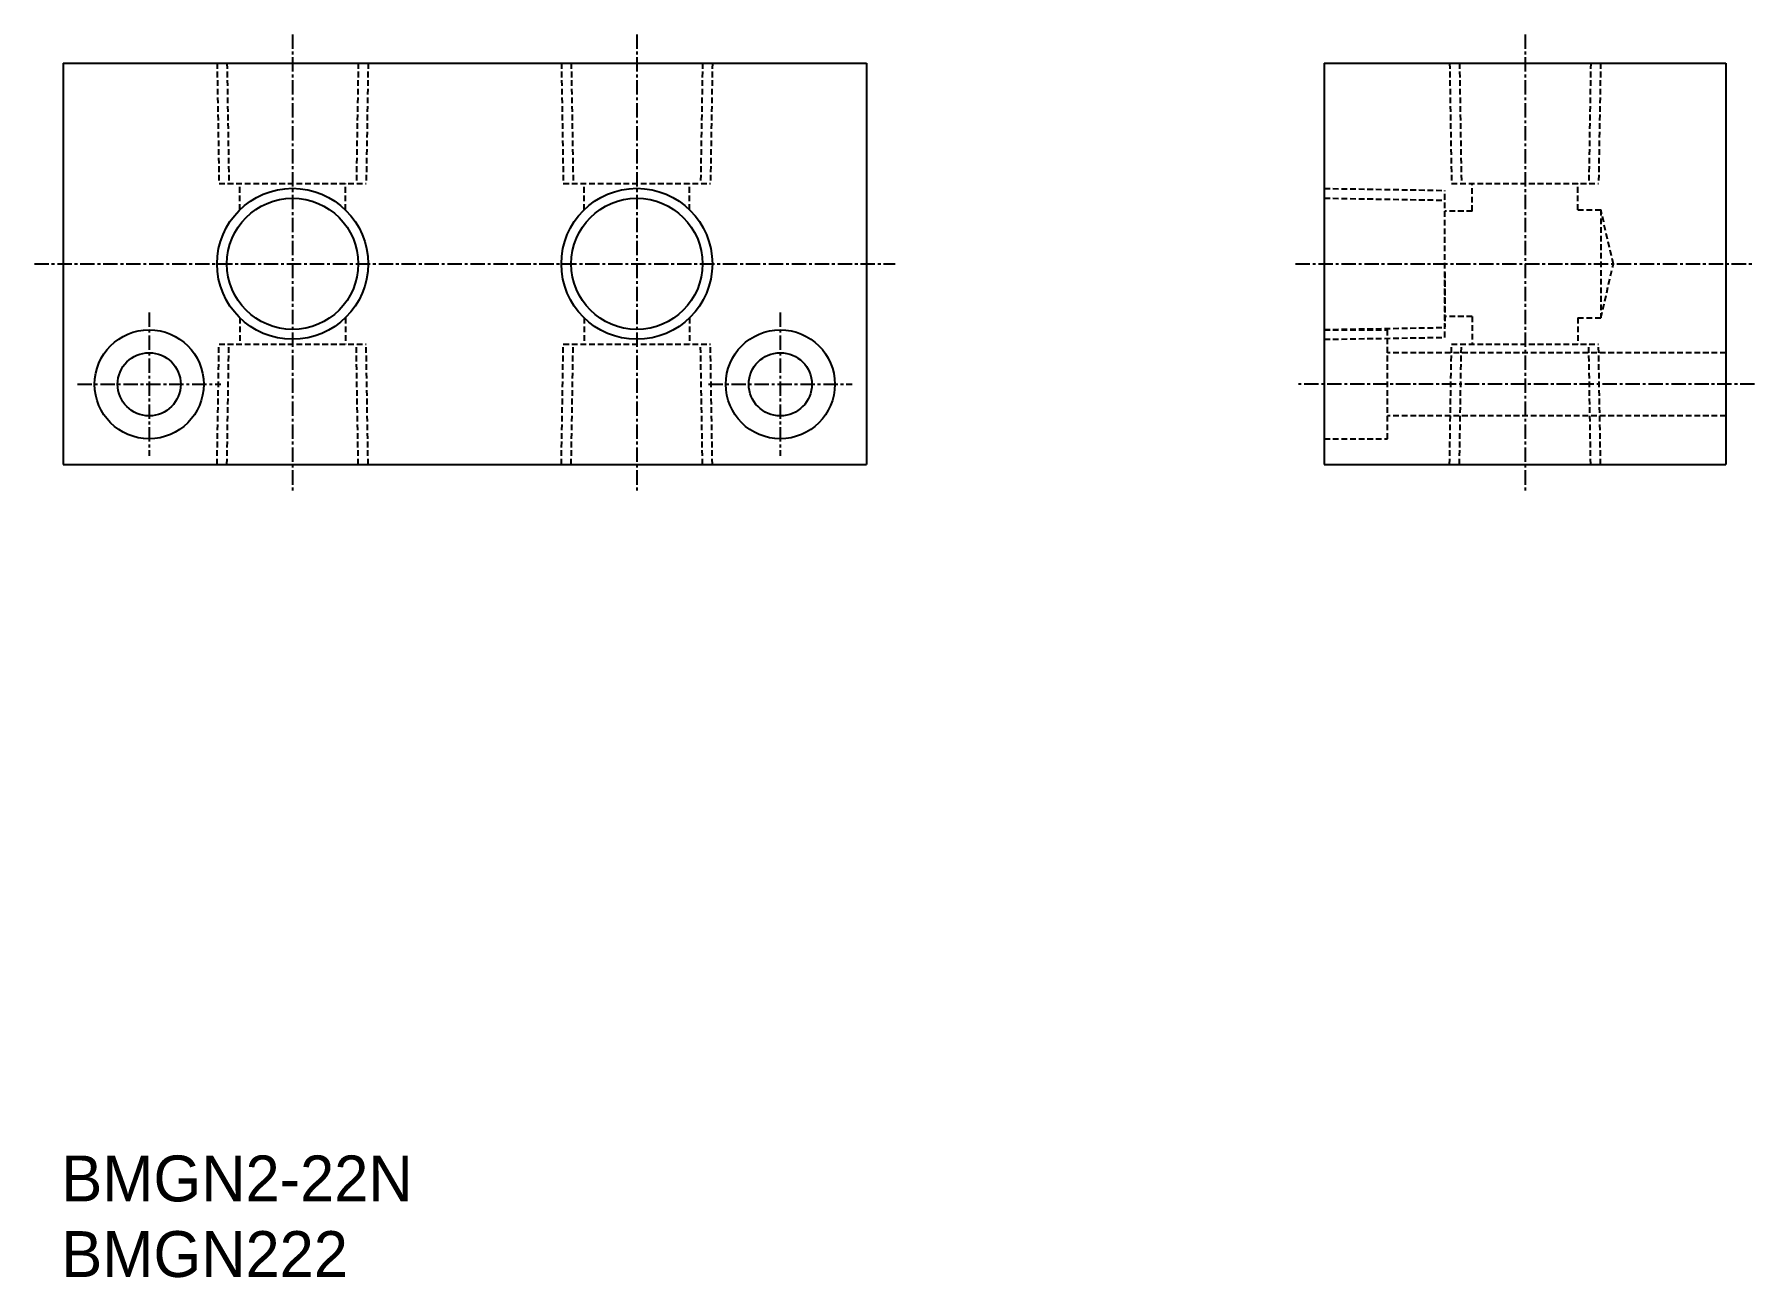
# Model space of a CAD drawing. Extents: x 3917 to 4066, y 11551 to 11659.
import ezdxf

# ---------------------------------------------------------------- set-up
doc = ezdxf.new("R2010")
doc.units = 0
doc.linetypes.add('CENTER', pattern=[2, 1.25, -0.25, 0.25, -0.25])
doc.linetypes.add('DASHED', pattern=[0.75, 0.5, -0.25])
doc.layers.get('0').update_dxf_attribs({"linetype": 'CONTINUOUS'})
doc.layers.add('CENTER', color=1, linetype='CENTER')

msp = doc.modelspace()

# ---------------------------------------------------------------- linework, layer by layer
at = {"color": 7, "linetype": 'CONTINUOUS'}
for p, q in [((3919.03, 11656.96), (3989.03, 11656.96)), ((3919.03, 11656.96), (3919.03, 11621.96)), ((3989.03, 11656.96), (3989.03, 11621.96)), ((4028.93, 11656.96), (4028.93, 11621.96)), ((4028.93, 11656.96), (4063.93, 11656.96)), ((4063.93, 11656.96), (4063.93, 11621.96)), ((3919.03, 11621.96), (3989.03, 11621.96)), ((4028.93, 11621.96), (4063.93, 11621.96))]:
    msp.add_line(p, q, dxfattribs=at)
at = {"color": 3, "linetype": 'DASHED'}
for p, q in [((3932.45, 11656.96), (3932.62, 11646.46)), ((3933.31, 11656.96), (3933.48, 11646.46)), ((3944.75, 11656.96), (3944.58, 11646.46)), ((3945.61, 11656.96), (3945.44, 11646.46)), ((3962.45, 11656.96), (3962.62, 11646.46)), ((3963.31, 11656.96), (3963.48, 11646.46)), ((3974.75, 11656.96), (3974.58, 11646.46)), ((3975.61, 11656.96), (3975.44, 11646.46)), ((4039.85, 11656.96), (4040.02, 11646.46)), ((4040.71, 11656.96), (4040.88, 11646.46)), ((4052.15, 11656.96), (4051.98, 11646.46)), ((4053.01, 11656.96), (4052.83, 11646.46)), ((3932.62, 11646.46), (3945.44, 11646.46)), ((3934.43, 11644.16), (3934.43, 11646.46)), ((3943.63, 11644.16), (3943.63, 11646.46)), ((3962.62, 11646.46), (3975.44, 11646.46)), ((3964.43, 11644.16), (3964.43, 11646.46)), ((3973.63, 11644.16), (3973.63, 11646.46)), ((4028.93, 11646.03), (4039.43, 11645.86)), ((4028.93, 11645.71), (4028.93, 11645.71)), ((4039.43, 11633.05), (4039.43, 11645.86)), ((4040.02, 11646.46), (4052.83, 11646.46)), ((4041.83, 11644.06), (4041.83, 11646.46)), ((4051.03, 11644.16), (4051.03, 11646.46)), ((4028.93, 11645.18), (4039.43, 11645.01)), ((4051.03, 11644.16), (4053.03, 11644.16)), ((4054.12, 11639.43), (4053.03, 11644.16)), ((4053.03, 11644.16), (4053.03, 11634.75)), ((4041.83, 11644.06), (4039.43, 11644.06)), ((4028.93, 11639.46), (4028.93, 11639.46)), ((4039.43, 11638.71), (4039.43, 11633.96)), ((4053.03, 11634.75), (4054.12, 11639.43)), ((3934.43, 11634.75), (3934.43, 11632.46)), ((3943.63, 11634.75), (3943.63, 11632.46)), ((3964.43, 11634.75), (3964.43, 11632.46)), ((3973.63, 11634.75), (3973.63, 11632.46)), ((4028.93, 11633.73), (4039.43, 11633.91)), ((4028.93, 11633.71), (4034.43, 11633.71)), ((4034.43, 11624.21), (4034.43, 11633.71)), ((4041.83, 11634.86), (4039.43, 11634.86)), ((4041.83, 11634.86), (4041.83, 11632.46)), ((4051.03, 11634.75), (4053.03, 11634.75)), ((4051.03, 11634.75), (4051.03, 11632.46)), ((3932.45, 11621.96), (3932.62, 11632.46)), ((3932.62, 11632.46), (3945.44, 11632.46)), ((3933.31, 11621.96), (3933.48, 11632.46)), ((3944.75, 11621.96), (3944.58, 11632.46)), ((3945.61, 11621.96), (3945.44, 11632.46)), ((3962.45, 11621.96), (3962.62, 11632.46)), ((3962.62, 11632.46), (3975.44, 11632.46)), ((3963.31, 11621.96), (3963.48, 11632.46)), ((3974.75, 11621.96), (3974.58, 11632.46)), ((3975.61, 11621.96), (3975.44, 11632.46)), ((4028.93, 11632.88), (4039.43, 11633.05)), ((4039.85, 11621.96), (4040.02, 11632.46)), ((4040.02, 11632.46), (4052.83, 11632.46)), ((4040.71, 11621.96), (4040.88, 11632.46)), ((4052.15, 11621.96), (4051.98, 11632.46)), ((4053.01, 11621.96), (4052.83, 11632.46)), ((4063.93, 11631.71), (4034.43, 11631.71)), ((4063.93, 11626.21), (4034.43, 11626.21)), ((4028.93, 11624.21), (4034.43, 11624.21))]:
    msp.add_line(p, q, dxfattribs=at)
at = {"color": 3, "linetype": 'CONTINUOUS'}
for centre in [(3939.03, 11639.46), (3969.03, 11639.46)]:
    msp.add_circle(centre, 6.58, dxfattribs=at)
at = {"color": 7, "linetype": 'CONTINUOUS'}
for centre, radius in [((3939.03, 11639.46), 5.72), ((3969.03, 11639.46), 5.72), ((3926.53, 11628.96), 4.75), ((3981.53, 11628.96), 4.75), ((3926.53, 11628.96), 2.75), ((3981.53, 11628.96), 2.75)]:
    msp.add_circle(centre, radius, dxfattribs=at)
at = {"layer": 'CENTER', "color": 1, "linetype": 'CENTER'}
for p, q in [((3939.03, 11659.46), (3939.03, 11619.46)), ((3969.03, 11659.46), (3969.03, 11619.46)), ((4046.43, 11659.46), (4046.43, 11619.46)), ((3916.53, 11639.46), (3991.53, 11639.46)), ((4026.43, 11639.46), (4066.43, 11639.46)), ((3926.53, 11635.21), (3926.53, 11622.71)), ((3981.53, 11635.21), (3981.53, 11622.71)), ((3920.28, 11628.96), (3932.78, 11628.96)), ((3975.28, 11628.96), (3987.78, 11628.96)), ((4066.43, 11628.96), (4026.43, 11628.96))]:
    msp.add_line(p, q, dxfattribs=at)

# ---------------------------------------------------------------- texts
at = {"color": 7, "linetype": 'CONTINUOUS'}
for s, p in [('BMGN2-22N', (3918.88, 11557.74)), ('BMGN222', (3918.88, 11551.15))]:
    msp.add_text(s, height=4, dxfattribs=at).set_placement(p)

doc.saveas('drawing.dxf')
